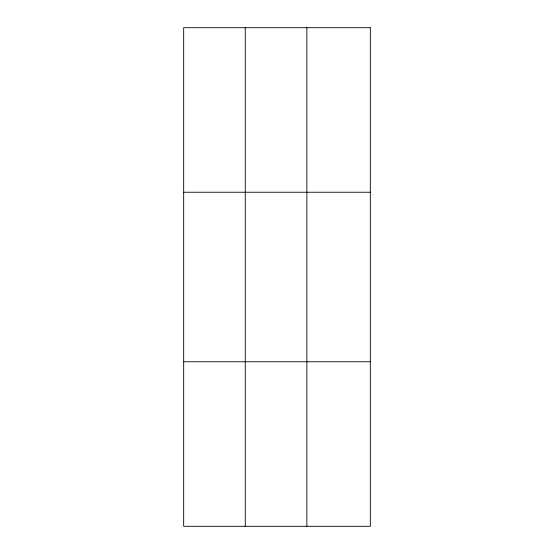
<?xml version="1.0" encoding="UTF-8"?>
<svg xmlns="http://www.w3.org/2000/svg" width="554" height="554" viewBox="0 0 554 554"><rect width="100%" height="100%" fill="white"/><g stroke="black" fill="none" stroke-linecap="round" stroke-linejoin="round"><path stroke-width="0.83" d="M245.27 526.3L245.27 27.7M306.868 526.3L306.868 27.7M183.672 192.238L370.328 192.238M183.672 361.762L370.328 361.762M370.328 27.7L370.328 526.3L183.672 526.3L183.672 27.7L370.328 27.7"/></g></svg>
